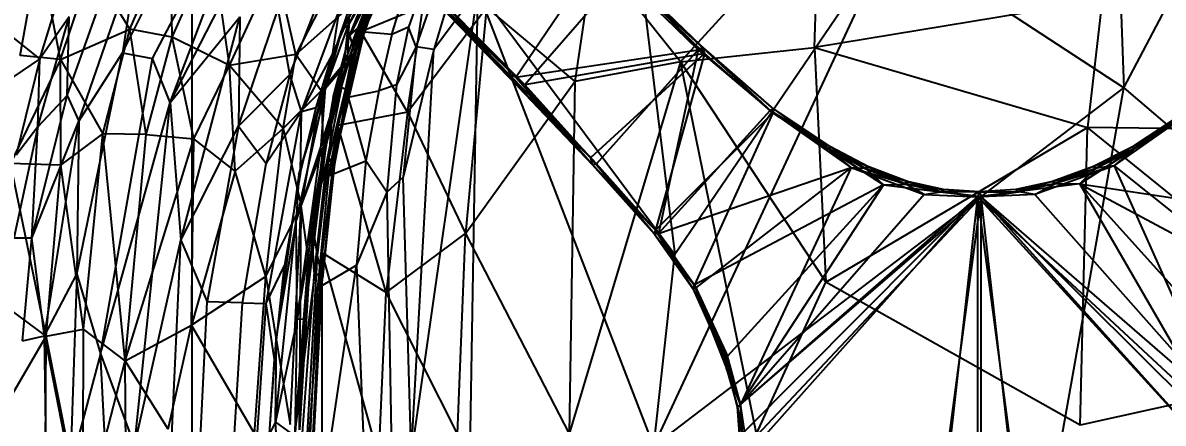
# Model space of a CAD drawing. Extents: x 11992 to 29481, y -6727 to 6811.
# Drawn here: x 16956.4 to 17241.6, y -1166.8 to -1066.6 of the extents above; entities that cross this region are included whole.
import ezdxf

# ---------------------------------------------------------------- set-up
doc = ezdxf.new("R2010")
doc.units = 0
doc.header["$MEASUREMENT"] = 0
doc.linetypes.add('DOTE', pattern=[2.42, 2, -0.2, 0.02, -0.2])
doc.layers.get('0').update_dxf_attribs({"color": 8, "linetype": 'CONTINUOUS'})
doc.layers.add('zoylight 4标注', color=9, linetype='CONTINUOUS')

msp = doc.modelspace()

# ---------------------------------------------------------------- linework, layer by layer
for p, q in [((17228.91, -1004.86, -2061.65), (17231.77, -1082.88, -2061.35)), ((17231.77, -1082.88, -2061.35), (17268.88, -1012.31, -2062.23)), ((16988.86, -1075.48, -2069.83), (17019.84, -1016.53, -2069.99)), ((16993.25, -1086.5, -2070.37), (17019.84, -1016.53, -2069.99)), ((16993.25, -1086.5, -2070.37), (17027.7, -1019.48, -2070.64)), ((17106.66, -1019.98, -2064.53), (17119.52, -1124.58, -2063.66)), ((16981.33, -1074.09, -2067.92), (17005.77, -1025.03, -2067.93)), ((17087.6, -1035.16, -2067.2), (17125.99, -1072.28, -2067.24)), ((17125.99, -1072.28, -2067.24), (17087.8, -1035.93, -2066.36)), ((17126.93, -1074.26, -2066), (17087.8, -1035.93, -2066.36)), ((17120.93, -1076.32, -1975.38), (17155.69, -1038.09, -1976.81)), ((17154.4, -1072.75, -1971.59), (17155.69, -1038.09, -1976.81)), ((17036.1, -1068.55, -2054.07), (17049.71, -1042.97, -2054.86)), ((16983.2, -1068.15, -1770.82), (16993.41, -1044.64, -1771.88)), ((16993.78, -1070.2, -1798.85), (16993.41, -1044.64, -1771.88)), ((17036.1, -1068.55, -2054.07), (17050.15, -1044.05, -2048.01)), ((17050.44, -1044.31, -2005.25), (17037.53, -1076.55, -2010.36)), ((17037.96, -1066.9, -2047.29), (17050.15, -1044.05, -2048.01)), ((17114.25, -1172.53, -2064.05), (17173.72, -1044.76, -2062.78)), ((17173.72, -1044.76, -2062.78), (17119.52, -1124.58, -2063.66)), ((17231.77, -1082.88, -2061.35), (17173.72, -1044.76, -2062.78)), ((16955.79, -1074.77, -1722.9), (16960.51, -1048.16, -1718.45)), ((16965.84, -1075.78, -1739.52), (16960.51, -1048.16, -1718.45)), ((16967.51, -1084.79, -2062.07), (16980.15, -1049.16, -2062.02)), ((16970.42, -1091.19, -2065.22), (16985.28, -1048.38, -2065.04)), ((16985.28, -1048.38, -2065.04), (16981.33, -1074.09, -2067.92)), ((16993.78, -1070.2, -1798.85), (17003.79, -1047.62, -1799.78)), ((17008.13, -1077.22, -1850.22), (17003.79, -1047.62, -1799.78)), ((17047.98, -1047.77, -1978.6), (17036.72, -1076.74, -1978.47)), ((17047.98, -1047.77, -1978.6), (17037.53, -1076.55, -2010.36)), ((17049.41, -1049.14, -2006.93), (17040.49, -1067.76, -2006.2)), ((17054.8, -1072.62, -2065.78), (17062.92, -1049.28, -2065.39)), ((17066.97, -1047.13, -2066.41), (17059.23, -1073.29, -2067)), ((17079.7, -1080.16, -2113.77), (17100.61, -1049.28, -2113.77)), ((17099.22, -1049, -1982.55), (17094.45, -1081.23, -1979.5)), ((17120.93, -1076.32, -1975.38), (17099.22, -1049, -1982.55)), ((17100.61, -1049.28, -2113.77), (17126.41, -1072.71, -2112.63)), ((17125.34, -1073.35, -2113.59), (17100.61, -1049.28, -2113.77)), ((17008.13, -1077.22, -1850.22), (17019.69, -1052.25, -1853.44)), ((17024.74, -1074.48, -1905.97), (17019.69, -1052.25, -1853.44)), ((17046.46, -1052.32, -2024.39), (17037.53, -1076.55, -2010.36)), ((17046.46, -1052.32, -2024.39), (17037.96, -1066.9, -2047.29)), ((17038.56, -1076.21, -2012.15), (17047.86, -1051.63, -2012.22)), ((17040.49, -1067.76, -2006.2), (17049.04, -1052.15, -2007.57)), ((17049.04, -1052.15, -2007.57), (17042.13, -1067.64, -2007.78)), ((17058.96, -1050.63, -2061.18), (17052.89, -1067.62, -2061.6)), ((16965.84, -1075.78, -1739.52), (16973.64, -1052.6, -1740.16)), ((16983.2, -1068.15, -1770.82), (16973.64, -1052.6, -1740.16)), ((17046.01, -1054.19, -2012.48), (17038.21, -1069.69, -2007.91)), ((17038.21, -1069.69, -2007.91), (17044.08, -1055.03, -2008.09)), ((17039.38, -1073.69, -2012.28), (17047.9, -1052.57, -2012.99)), ((17046.01, -1054.19, -2012.48), (17039.38, -1073.69, -2012.28)), ((17045.17, -1054.93, -2006.54), (17040.49, -1067.76, -2006.2)), ((17040.98, -1068.76, -2006.82), (17047.41, -1054.63, -2007.78)), ((17047.9, -1052.57, -2012.99), (17041.76, -1068.71, -2012.37)), ((17047.41, -1054.63, -2007.78), (17042.13, -1067.64, -2007.78)), ((17042.13, -1067.64, -2007.78), (17047.22, -1054.93, -2007.82)), ((17048.68, -1069.47, -2050.74), (17053.39, -1054.3, -2049.72)), ((17077.36, -1079.22, -2112.16), (17052.72, -1053.96, -2112.26)), ((17079.7, -1080.16, -2113.77), (17052.72, -1053.96, -2112.26)), ((17079.7, -1080.16, -2113.77), (17053.38, -1053.45, -2113.44)), ((17105.71, -1054.76, -2065.64), (17081.98, -1082.09, -2065.64)), ((17105.43, -1052.41, -2112.22), (17126.41, -1072.71, -2112.63)), ((17105.43, -1052.41, -2112.22), (17125.99, -1072.28, -2067.24)), ((17105.71, -1054.76, -2065.64), (17126.93, -1074.26, -2066)), ((17034.13, -1056.1, -1913.79), (17024.74, -1074.48, -1905.97)), ((17040.98, -1068.76, -2006.82), (17045.38, -1056.76, -2006.88)), ((17041.76, -1068.71, -2012.37), (17046.63, -1055.84, -2012.84)), ((17046.04, -1056.37, -2022.04), (17041.85, -1068.89, -2022.08)), ((16960.68, -1075.59, -2043.58), (16965.9, -1058.77, -2041.95)), ((17053.59, -1174.72, -2066.64), (17070.26, -1058.35, -2066.75)), ((17070.26, -1058.35, -2066.75), (17059.23, -1073.29, -2067)), ((17066.38, -1288.69, -2066.85), (17070.26, -1058.35, -2066.75)), ((17114.25, -1172.53, -2064.05), (17070.26, -1058.35, -2066.75)), ((17070.26, -1058.35, -2066.75), (17119.52, -1124.58, -2063.66)), ((17226.4, -1060.81, -1968.19), (17154.4, -1072.75, -1971.59)), ((17226.4, -1060.81, -1968.19), (17222.71, -1092.77, -1966.37)), ((17010.35, -1092.41, -2068.42), (17020.29, -1063.04, -2068.54)), ((17023.21, -1079.47, -2064.17), (17020.29, -1063.04, -2068.54)), ((17023.21, -1079.47, -2064.17), (17030.06, -1062.18, -2064.35)), ((17038.34, -1062.44, -1948.27), (17024.74, -1074.48, -1905.97)), ((17031.07, -1083.62, -1947.44), (17038.34, -1062.44, -1948.27)), ((17033.81, -1074.68, -2053.98), (17039.61, -1061.54, -2054.26)), ((17038.34, -1062.44, -1948.27), (17036.72, -1076.74, -1978.47)), ((17040.98, -1068.76, -2006.82), (17056.55, -1062.32, -1994.28)), ((17052.62, -1088.97, -1991.11), (17056.55, -1062.32, -1994.28)), ((17052.62, -1088.97, -1991.11), (17072.42, -1062.76, -1987.05)), ((17080.25, -1082.5, -2067.24), (17061.08, -1062.67, -2067.15)), ((17061.08, -1062.67, -2067.15), (17077.36, -1079.22, -2112.16)), ((17080.25, -1082.5, -2067.24), (17061.8, -1062.86, -2066.36)), ((17081.98, -1082.09, -2065.64), (17061.8, -1062.86, -2066.36)), ((17098.42, -1100.38, -2066.03), (17061.8, -1062.86, -2066.36)), ((17081.98, -1082.09, -2065.64), (17062.02, -1062.02, -2065.98)), ((17072.42, -1062.76, -1987.05), (17067.12, -1119.27, -1983.38)), ((17072.42, -1062.76, -1987.05), (17094.45, -1081.23, -1979.5)), ((16960.68, -1075.59, -2043.58), (16949.03, -1066.24, -1956.13)), ((16960.21, -1092.64, -2055.85), (16968.06, -1065.07, -2055.85)), ((16968.06, -1065.07, -2055.85), (16960.68, -1075.59, -2043.58)), ((16967.51, -1084.79, -2062.07), (16968.06, -1065.07, -2055.85)), ((16993.25, -1086.5, -2070.37), (17010.74, -1065.04, -2069.98)), ((16995.96, -1120.95, -2069.96), (17010.74, -1065.04, -2069.98)), ((17010.74, -1065.04, -2069.98), (17010.35, -1092.41, -2068.42)), ((17026.17, -1088.77, -2058.91), (17035.43, -1063.78, -2059.14)), ((17035.43, -1063.78, -2059.14), (17033.81, -1074.68, -2053.98)), ((16965.84, -1075.78, -1739.52), (16983.2, -1068.15, -1770.82)), ((16976.47, -1094.33, -1770.33), (16983.2, -1068.15, -1770.82)), ((16993.78, -1070.2, -1798.85), (16983.2, -1068.15, -1770.82)), ((16987.28, -1094.49, -1798.13), (16983.2, -1068.15, -1770.82)), ((17025.47, -1104.61, -2053.87), (17036.1, -1068.55, -2054.07)), ((17032.13, -1082.91, -2046.22), (17037.96, -1066.9, -2047.29)), ((17036.1, -1068.55, -2054.07), (17032.13, -1082.91, -2046.22)), ((17034.75, -1099.5, -2008.49), (17042.13, -1067.64, -2007.78)), ((17035.2, -1092.29, -2007.67), (17042.13, -1067.64, -2007.78)), ((17040.98, -1068.76, -2006.82), (17035.2, -1092.29, -2007.67)), ((17036.1, -1068.55, -2054.07), (17037.96, -1066.9, -2047.29)), ((17036.17, -1082.71, -2007.02), (17040.49, -1067.76, -2006.2)), ((17041.76, -1068.71, -2012.37), (17037.47, -1084.14, -2012.03)), ((17041.76, -1068.71, -2012.37), (17037.47, -1084.14, -2012.03)), ((17037.96, -1066.9, -2047.29), (17037.53, -1076.55, -2010.36)), ((17037.8, -1085.2, -2021.84), (17041.85, -1068.89, -2022.08)), ((17037.92, -1083.59, -2008.62), (17042.13, -1067.64, -2007.78)), ((17038.21, -1069.69, -2007.91), (17040.49, -1067.76, -2006.2)), ((17038.56, -1076.21, -2012.15), (17041.76, -1068.71, -2012.37)), ((17041.85, -1068.89, -2022.08), (17038.56, -1076.21, -2012.15)), ((17039.38, -1073.69, -2012.28), (17041.76, -1068.71, -2012.37)), ((17040.49, -1067.76, -2006.2), (17042.13, -1067.64, -2007.78)), ((17040.98, -1068.76, -2006.82), (17042.13, -1067.64, -2007.78)), ((17052.62, -1088.97, -1991.11), (17040.98, -1068.76, -2006.82)), ((17048.68, -1069.47, -2050.74), (17041.85, -1068.89, -2022.08)), ((17052.89, -1067.62, -2061.6), (17048.68, -1069.47, -2050.74)), ((17052.89, -1067.62, -2061.6), (17049.93, -1082.1, -2062.09)), ((17054.8, -1072.62, -2065.78), (17052.89, -1067.62, -2061.6)), ((16987.28, -1094.49, -1798.13), (16993.78, -1070.2, -1798.85)), ((16999.24, -1095.64, -1835.28), (16993.78, -1070.2, -1798.85)), ((17008.13, -1077.22, -1850.22), (16993.78, -1070.2, -1798.85)), ((17034.08, -1085.23, -2007.74), (17038.21, -1069.69, -2007.91)), ((17039.38, -1073.69, -2012.28), (17038.21, -1069.69, -2007.91)), ((17048.68, -1069.47, -2050.74), (17045.44, -1083.57, -2050.72)), ((17125.99, -1072.28, -2067.24), (17126.93, -1074.26, -2066)), ((17144.23, -1088.22, -2067.19), (17125.99, -1072.28, -2067.24)), ((17125.99, -1072.28, -2067.24), (17126.41, -1072.71, -2112.63)), ((17144.03, -1089.11, -2065.99), (17125.99, -1072.28, -2067.24)), ((16965.84, -1075.78, -1739.52), (16955.79, -1074.77, -1722.9)), ((16969.97, -1129.52, -2067.83), (16981.33, -1074.09, -2067.92)), ((16970.42, -1091.19, -2065.22), (16981.33, -1074.09, -2067.92)), ((16981.33, -1074.09, -2067.92), (16988.86, -1075.48, -2069.83)), ((17024.74, -1074.48, -1905.97), (17008.13, -1077.22, -1850.22)), ((17021.55, -1093.01, -1912.45), (17024.74, -1074.48, -1905.97)), ((17031.07, -1083.62, -1947.44), (17024.74, -1074.48, -1905.97)), ((17026.17, -1088.77, -2058.91), (17033.81, -1074.68, -2053.98)), ((17029.76, -1087.75, -2053.89), (17033.81, -1074.68, -2053.98)), ((17039.38, -1073.69, -2012.28), (17033, -1100.4, -2011.22)), ((17039.38, -1073.69, -2012.28), (17034.08, -1085.23, -2007.74)), ((17039.38, -1073.69, -2012.28), (17037.47, -1084.14, -2012.03)), ((17054.8, -1072.62, -2065.78), (17049.93, -1082.1, -2062.09)), ((17054.8, -1072.62, -2065.78), (17051.52, -1105.23, -2065.49)), ((17059.23, -1073.29, -2067), (17051.52, -1105.23, -2065.49)), ((17053.59, -1174.72, -2066.64), (17059.23, -1073.29, -2067)), ((17059.23, -1073.29, -2067), (17054.8, -1072.62, -2065.78)), ((17079.7, -1080.16, -2113.77), (17125.34, -1073.35, -2113.59)), ((17126.93, -1074.26, -2066), (17081.98, -1082.09, -2065.64)), ((17126.93, -1074.26, -2066), (17098.42, -1100.38, -2066.03)), ((17125.34, -1073.35, -2113.59), (17099.9, -1101.88, -2113.49)), ((17126.93, -1074.26, -2066), (17114.7, -1118.47, -2065.99)), ((17125.34, -1073.35, -2113.59), (17115.41, -1119.34, -2113.52)), ((17120.93, -1076.32, -1975.38), (17154.4, -1072.75, -1971.59)), ((17125.34, -1073.35, -2113.59), (17126.41, -1072.71, -2112.63)), ((17125.34, -1073.35, -2113.59), (17143.34, -1088.56, -2113.48)), ((17144.23, -1088.22, -2067.19), (17126.41, -1072.71, -2112.63)), ((17144.23, -1088.22, -2112.3), (17126.41, -1072.71, -2112.63)), ((17143.34, -1088.56, -2113.48), (17126.41, -1072.71, -2112.63)), ((17144.03, -1089.11, -2065.99), (17126.93, -1074.26, -2066)), ((17154.4, -1072.75, -1971.59), (17157.23, -1131.51, -1969.52)), ((17154.4, -1072.75, -1971.59), (17222.71, -1092.77, -1966.37)), ((16960.68, -1075.59, -2043.58), (16942.81, -1087.66, -1955.57)), ((16965.84, -1075.78, -1739.52), (16953.34, -1101.75, -1727.23)), ((16960.68, -1075.59, -2043.58), (16954.75, -1099.68, -2044.39)), ((16960.21, -1092.64, -2055.85), (16960.68, -1075.59, -2043.58)), ((16965.97, -1102.23, -1750.17), (16965.84, -1075.78, -1739.52)), ((16965.84, -1075.78, -1739.52), (16976.47, -1094.33, -1770.33)), ((16975.88, -1149.45, -2069.89), (16988.86, -1075.48, -2069.83)), ((16993.25, -1086.5, -2070.37), (16988.86, -1075.48, -2069.83)), ((16999.24, -1095.64, -1835.28), (17008.13, -1077.22, -1850.22)), ((17021.55, -1093.01, -1912.45), (17008.13, -1077.22, -1850.22)), ((17009.57, -1103.73, -1873.71), (17008.13, -1077.22, -1850.22)), ((17031.07, -1097.19, -2022.87), (17037.53, -1076.55, -2010.36)), ((17031.07, -1083.62, -1947.44), (17036.72, -1076.74, -1978.47)), ((17031.58, -1097.89, -1978.41), (17036.72, -1076.74, -1978.47)), ((17032.13, -1082.91, -2046.22), (17037.53, -1076.55, -2010.36)), ((17032.33, -1097.27, -2003.9), (17037.53, -1076.55, -2010.36)), ((17032.33, -1097.27, -2003.9), (17036.72, -1076.74, -1978.47)), ((17032.88, -1104.9, -2012.03), (17038.56, -1076.21, -2012.15)), ((17036.72, -1076.74, -1978.47), (17037.53, -1076.55, -2010.36)), ((17038.56, -1076.21, -2012.15), (17037.47, -1084.14, -2012.03)), ((17037.8, -1085.2, -2021.84), (17038.56, -1076.21, -2012.15)), ((17120.93, -1076.32, -1975.38), (17093.09, -1169.41, -1973.96)), ((17120.93, -1076.32, -1975.38), (17094.45, -1081.23, -1979.5)), ((17139.91, -1169.41, -1968.33), (17120.93, -1076.32, -1975.38)), ((17120.93, -1076.32, -1975.38), (17157.23, -1131.51, -1969.52)), ((17010.35, -1092.41, -2068.42), (17023.21, -1079.47, -2064.17)), ((17023.21, -1079.47, -2064.17), (17017.33, -1101.8, -2064.11)), ((17026.17, -1088.77, -2058.91), (17023.21, -1079.47, -2064.17)), ((17077.36, -1079.22, -2112.16), (17098.93, -1102.07, -2112.31)), ((17080.25, -1082.5, -2067.24), (17077.36, -1079.22, -2112.16)), ((17079.7, -1080.16, -2113.77), (17077.36, -1079.22, -2112.16)), ((17079.7, -1080.16, -2113.77), (17099.9, -1101.88, -2113.49)), ((17079.7, -1080.16, -2113.77), (17098.93, -1102.07, -2112.31)), ((17021.55, -1093.01, -1912.45), (17031.07, -1083.62, -1947.44)), ((17032.13, -1082.91, -2046.22), (17024.78, -1115.94, -2046.64)), ((17025.47, -1104.61, -2053.87), (17032.13, -1082.91, -2046.22)), ((17031.07, -1083.62, -1947.44), (17026.05, -1112.41, -1947.6)), ((17031.07, -1097.19, -2022.87), (17032.13, -1082.91, -2046.22)), ((17031.07, -1083.62, -1947.44), (17031.58, -1097.89, -1978.41)), ((17036.17, -1082.71, -2007.02), (17032.27, -1101.84, -2006.5)), ((17034.08, -1085.23, -2007.74), (17036.17, -1082.71, -2007.02)), ((17037.92, -1083.59, -2008.62), (17034.32, -1102.4, -2008.34)), ((17036.17, -1082.71, -2007.02), (17037.92, -1083.59, -2008.62)), ((17037.8, -1085.2, -2021.84), (17045.44, -1083.57, -2050.72)), ((17045.44, -1083.57, -2050.72), (17042.25, -1101.09, -2047.48)), ((17049.93, -1082.1, -2062.09), (17045.44, -1083.57, -2050.72)), ((17049.93, -1082.1, -2062.09), (17047.47, -1108.94, -2061.72)), ((17067.12, -1119.27, -1983.38), (17094.45, -1081.23, -1979.5)), ((17080.25, -1082.5, -2067.24), (17098.42, -1100.38, -2066.03)), ((17080.25, -1082.5, -2067.24), (17098.93, -1102.07, -2112.31)), ((17080.25, -1082.5, -2067.24), (17098.93, -1102.09, -2067.23)), ((17081.98, -1082.09, -2065.64), (17098.42, -1100.38, -2066.03)), ((17094.45, -1081.23, -1979.5), (17093.09, -1169.41, -1973.96)), ((17114.25, -1172.53, -2064.05), (17231.77, -1082.88, -2061.35)), ((17208.5, -1213.93, -2061.8), (17231.77, -1082.88, -2061.35)), ((17231.77, -1082.88, -2061.35), (17295.32, -1137.29, -2062.09)), ((16958.68, -1120.5, -2060.63), (16967.51, -1084.79, -2062.07)), ((16967.51, -1084.79, -2062.07), (16960.21, -1092.64, -2055.85)), ((16967.51, -1084.79, -2062.07), (16970.42, -1091.19, -2065.22)), ((16975.88, -1149.45, -2069.89), (16993.25, -1086.5, -2070.37)), ((16984.33, -1172.47, -2070.45), (16993.25, -1086.5, -2070.37)), ((16993.25, -1086.5, -2070.37), (16995.96, -1120.95, -2069.96)), ((17034.08, -1085.23, -2007.74), (17028.65, -1115.87, -2006.56)), ((17037.8, -1085.2, -2021.84), (17032.88, -1104.9, -2012.03)), ((17033, -1100.4, -2011.22), (17037.47, -1084.14, -2012.03)), ((17034.08, -1085.23, -2007.74), (17033, -1100.4, -2011.22)), ((17037.47, -1084.14, -2012.03), (17034.03, -1102.87, -2011.77)), ((17037.47, -1084.14, -2012.03), (17034.03, -1102.87, -2011.77)), ((17037.8, -1085.2, -2021.84), (17042.25, -1101.09, -2047.48)), ((17017.3, -1136.81, -2059.14), (17026.17, -1088.77, -2058.91)), ((17026.17, -1088.77, -2058.91), (17017.33, -1101.8, -2064.11)), ((17025.88, -1104, -2053.89), (17029.76, -1087.75, -2053.89)), ((17025.88, -1104, -2053.89), (17026.17, -1088.77, -2058.91)), ((17026.17, -1088.77, -2058.91), (17029.76, -1087.75, -2053.89)), ((17052.62, -1088.97, -1991.11), (17035.2, -1092.29, -2007.67)), ((17052.62, -1088.97, -1991.11), (17047.34, -1134.08, -1989.92)), ((17052.62, -1088.97, -1991.11), (17067.12, -1119.27, -1983.38)), ((17144.03, -1089.11, -2065.99), (17114.7, -1118.47, -2065.99)), ((17115.41, -1119.34, -2113.52), (17143.34, -1088.56, -2113.48)), ((17144.03, -1089.11, -2065.99), (17124.45, -1132.14, -2065.97)), ((17144.23, -1088.22, -2112.3), (17143.34, -1088.56, -2113.48)), ((17143.34, -1088.56, -2113.48), (17158.43, -1097.58, -2112.3)), ((17143.34, -1088.56, -2113.48), (17157.66, -1097.92, -2113.37)), ((17163.62, -1102.82, -2113.64), (17143.34, -1088.56, -2113.48)), ((17144.23, -1088.22, -2067.19), (17144.03, -1089.11, -2065.99)), ((17144.03, -1089.11, -2065.99), (17171.69, -1107.15, -2065.85)), ((17144.03, -1089.11, -2065.99), (17158.22, -1098.25, -2066.12)), ((17144.23, -1088.22, -2067.19), (17158.22, -1098.25, -2066.12)), ((17144.23, -1088.22, -2067.19), (17158.43, -1097.58, -2067.19)), ((17144.23, -1088.22, -2067.19), (17144.23, -1088.22, -2112.3)), ((17144.23, -1088.22, -2112.3), (17158.43, -1097.58, -2112.3)), ((17144.23, -1088.22, -2112.3), (17158.43, -1097.58, -2067.19)), ((17248.9, -1088.67, -2113.48), (17220.81, -1106.89, -2113.64)), ((17229.39, -1102.37, -2065.85), (17249.76, -1088.05, -2065.99)), ((17233.98, -1097.58, -2112.3), (17248.77, -1087.77, -2112.3)), ((17233.98, -1097.58, -2067.2), (17248.77, -1087.77, -2067.19)), ((17248.77, -1087.77, -2067.19), (17233.98, -1097.58, -2112.3)), ((17233.98, -1097.58, -2067.2), (17249.76, -1088.05, -2065.99)), ((17234.22, -1098.21, -2113.37), (17248.77, -1087.77, -2112.3)), ((17248.9, -1088.67, -2113.48), (17234.22, -1098.21, -2113.37)), ((17249.76, -1088.05, -2065.99), (17234.67, -1097.96, -2066.12)), ((16958.68, -1120.5, -2060.63), (16970.42, -1091.19, -2065.22)), ((16961.88, -1144.96, -2064.86), (16970.42, -1091.19, -2065.22)), ((16970.42, -1091.19, -2065.22), (16969.97, -1129.52, -2067.83)), ((16960.21, -1092.64, -2055.85), (16954.17, -1120.44, -2054.16)), ((16960.21, -1092.64, -2055.85), (16954.75, -1099.68, -2044.39)), ((16958.68, -1120.5, -2060.63), (16960.21, -1092.64, -2055.85)), ((16965.97, -1102.23, -1750.17), (16976.47, -1094.33, -1770.33)), ((16971.6, -1143.26, -1771.63), (16976.47, -1094.33, -1770.33)), ((16982.03, -1151.15, -1799.27), (16976.47, -1094.33, -1770.33)), ((16987.28, -1094.49, -1798.13), (16976.47, -1094.33, -1770.33)), ((16982.03, -1151.15, -1799.27), (16987.28, -1094.49, -1798.13)), ((16987.28, -1094.49, -1798.13), (16999.24, -1095.64, -1835.28)), ((16995.96, -1120.95, -2069.96), (17010.35, -1092.41, -2068.42)), ((17010.35, -1092.41, -2068.42), (17002.53, -1136.44, -2068.49)), ((17021.55, -1093.01, -1912.45), (17009.57, -1103.73, -1873.71)), ((17010.35, -1092.41, -2068.42), (17017.33, -1101.8, -2064.11)), ((17017.24, -1130.04, -1912.29), (17021.55, -1093.01, -1912.45)), ((17021.55, -1093.01, -1912.45), (17026.05, -1112.41, -1947.6)), ((17035.2, -1092.29, -2007.67), (17031.3, -1124.17, -2006.35)), ((17035.2, -1092.29, -2007.67), (17034.75, -1099.5, -2008.49)), ((17047.34, -1134.08, -1989.92), (17035.2, -1092.29, -2007.67)), ((17157.23, -1131.51, -1969.52), (17222.71, -1092.77, -1966.37)), ((17220.9, -1167.29, -1965.5), (17222.71, -1092.77, -1966.37)), ((17294.44, -1150.92, -1963.67), (17222.71, -1092.77, -1966.37)), ((17315.05, -1094.07, -1965.37), (17222.71, -1092.77, -1966.37)), ((16982.03, -1151.15, -1799.27), (16999.24, -1095.64, -1835.28)), ((16998.62, -1142.28, -1848.1), (16999.24, -1095.64, -1835.28)), ((17009.57, -1103.73, -1873.71), (16999.24, -1095.64, -1835.28)), ((17031.07, -1097.19, -2022.87), (17024.78, -1115.94, -2046.64)), ((17025.06, -1140.72, -2023.16), (17031.07, -1097.19, -2022.87)), ((17032.33, -1097.27, -2003.9), (17025.06, -1140.72, -2023.16)), ((17026.05, -1112.41, -1947.6), (17031.58, -1097.89, -1978.41)), ((17026.91, -1140.81, -2004.13), (17032.33, -1097.27, -2003.9)), ((17026.91, -1140.81, -2004.13), (17031.58, -1097.89, -1978.41)), ((17028.14, -1127.63, -1978.8), (17031.58, -1097.89, -1978.41)), ((17032.33, -1097.27, -2003.9), (17031.07, -1097.19, -2022.87)), ((17031.58, -1097.89, -1978.41), (17032.33, -1097.27, -2003.9)), ((17157.66, -1097.92, -2113.37), (17158.43, -1097.58, -2112.3)), ((17157.66, -1097.92, -2113.37), (17167.73, -1102.56, -2112.3)), ((17157.66, -1097.92, -2113.37), (17167.02, -1102.99, -2113.37)), ((17163.62, -1102.82, -2113.64), (17157.66, -1097.92, -2113.37)), ((17158.43, -1097.58, -2067.19), (17158.22, -1098.25, -2066.12)), ((17167.73, -1102.56, -2067.19), (17158.43, -1097.58, -2112.3)), ((17158.43, -1097.58, -2112.3), (17167.73, -1102.56, -2112.3)), ((17158.43, -1097.58, -2067.19), (17167.43, -1103.17, -2066.12)), ((17158.43, -1097.58, -2067.19), (17167.73, -1102.56, -2067.19)), ((17158.43, -1097.58, -2067.19), (17158.43, -1097.58, -2112.3)), ((17233.98, -1097.58, -2112.3), (17224.23, -1102.56, -2112.3)), ((17233.98, -1097.58, -2067.2), (17224.23, -1102.56, -2067.2)), ((17233.98, -1097.58, -2067.2), (17224.23, -1102.56, -2112.3)), ((17224.23, -1102.56, -2067.2), (17234.67, -1097.96, -2066.12)), ((17233.98, -1097.58, -2112.3), (17224.49, -1103.18, -2113.37)), ((17234.67, -1097.96, -2066.12), (17224.93, -1102.99, -2066.12)), ((17229.39, -1102.37, -2065.85), (17234.67, -1097.96, -2066.12)), ((17233.98, -1097.58, -2112.3), (17234.22, -1098.21, -2113.37)), ((17233.98, -1097.58, -2067.2), (17234.67, -1097.96, -2066.12)), ((17233.98, -1097.58, -2067.2), (17233.98, -1097.58, -2112.3)), ((17028.65, -1115.87, -2006.56), (17033, -1100.4, -2011.22)), ((17033, -1100.4, -2011.22), (17030.08, -1124.85, -2011.01)), ((17031.3, -1124.17, -2006.35), (17034.75, -1099.5, -2008.49)), ((17031.35, -1130.47, -2007.13), (17034.75, -1099.5, -2008.49)), ((17033, -1100.4, -2011.22), (17034.03, -1102.87, -2011.77)), ((17098.42, -1100.38, -2066.03), (17114.7, -1118.47, -2065.99)), ((17114.45, -1119.49, -2067.2), (17098.42, -1100.38, -2066.03)), ((17098.42, -1100.38, -2066.03), (17098.93, -1102.09, -2067.23)), ((17158.22, -1098.25, -2066.12), (17167.43, -1103.17, -2066.12)), ((17171.69, -1107.15, -2065.85), (17158.22, -1098.25, -2066.12)), ((17220.81, -1106.89, -2113.64), (17234.22, -1098.21, -2113.37)), ((17234.22, -1098.21, -2113.37), (17224.49, -1103.18, -2113.37)), ((16965.97, -1102.23, -1750.17), (16953.34, -1101.75, -1727.23)), ((16962.26, -1145.03, -1752.51), (16953.34, -1101.75, -1727.23)), ((16962.26, -1145.03, -1752.51), (16965.97, -1102.23, -1750.17)), ((16971.6, -1143.26, -1771.63), (16965.97, -1102.23, -1750.17)), ((17011.35, -1136.68, -2064.23), (17017.33, -1101.8, -2064.11)), ((17032.27, -1101.84, -2006.5), (17028.65, -1115.87, -2006.56)), ((17032.27, -1101.84, -2006.5), (17029.32, -1129.02, -2005.39)), ((17034.03, -1102.87, -2011.77), (17031.28, -1130.42, -2011.64)), ((17034.03, -1102.87, -2011.77), (17031.28, -1130.42, -2011.64)), ((17034.32, -1102.4, -2008.34), (17031.35, -1130.47, -2007.13)), ((17032.27, -1101.84, -2006.5), (17034.32, -1102.4, -2008.34)), ((17032.88, -1104.9, -2012.03), (17042.25, -1101.09, -2047.48)), ((17032.88, -1104.9, -2012.03), (17034.03, -1102.87, -2011.77)), ((17042.25, -1101.09, -2047.48), (17039.91, -1127.26, -2044.26)), ((17047.47, -1108.94, -2061.72), (17042.25, -1101.09, -2047.48)), ((17098.93, -1102.07, -2112.31), (17099.9, -1101.88, -2113.49)), ((17098.93, -1102.07, -2112.31), (17114.45, -1119.5, -2112.3)), ((17098.93, -1102.07, -2112.31), (17098.93, -1102.09, -2067.23)), ((17115.41, -1119.34, -2113.52), (17098.93, -1102.07, -2112.31)), ((17114.45, -1119.5, -2112.3), (17098.93, -1102.09, -2067.23)), ((17114.45, -1119.49, -2067.2), (17098.93, -1102.09, -2067.23)), ((17115.41, -1119.34, -2113.52), (17099.9, -1101.88, -2113.49)), ((17115.41, -1119.34, -2113.52), (17163.62, -1102.82, -2113.64)), ((17163.62, -1102.82, -2113.64), (17124.83, -1132.79, -2113.52)), ((17163.62, -1102.82, -2113.64), (17135.88, -1162.14, -2113.52)), ((17163.62, -1102.82, -2113.64), (17181.86, -1109.51, -2113.64)), ((17163.62, -1102.82, -2113.64), (17167.02, -1102.99, -2113.37)), ((17163.62, -1102.82, -2113.64), (17176.95, -1106.82, -2113.38)), ((17167.02, -1102.99, -2113.37), (17167.73, -1102.56, -2112.3)), ((17167.02, -1102.99, -2113.37), (17177.66, -1106.32, -2112.3)), ((17167.02, -1102.99, -2113.37), (17176.95, -1106.82, -2113.38)), ((17167.73, -1102.56, -2067.19), (17167.43, -1103.17, -2066.12)), ((17171.69, -1107.15, -2065.85), (17167.43, -1103.17, -2066.12)), ((17167.43, -1103.17, -2066.12), (17177.34, -1106.93, -2066.12)), ((17167.73, -1102.56, -2067.19), (17177.34, -1106.93, -2066.12)), ((17167.73, -1102.56, -2067.19), (17177.67, -1106.33, -2067.19)), ((17167.73, -1102.56, -2067.19), (17167.73, -1102.56, -2112.3)), ((17167.73, -1102.56, -2112.3), (17177.66, -1106.32, -2112.3)), ((17177.67, -1106.33, -2067.19), (17167.73, -1102.56, -2112.3)), ((17229.39, -1102.37, -2065.85), (17209.55, -1109.52, -2065.85)), ((17224.23, -1102.56, -2112.3), (17213.97, -1106.33, -2112.3)), ((17224.23, -1102.56, -2067.2), (17213.97, -1106.33, -2112.3)), ((17224.23, -1102.56, -2067.2), (17213.98, -1106.32, -2067.2)), ((17213.98, -1106.32, -2067.2), (17224.93, -1102.99, -2066.12)), ((17224.23, -1102.56, -2112.3), (17214.28, -1106.93, -2113.37)), ((17224.49, -1103.18, -2113.37), (17214.28, -1106.93, -2113.37)), ((17229.39, -1102.37, -2065.85), (17214.68, -1106.82, -2066.12)), ((17224.93, -1102.99, -2066.12), (17214.68, -1106.82, -2066.12)), ((17220.81, -1106.89, -2113.64), (17224.49, -1103.18, -2113.37)), ((17224.23, -1102.56, -2112.3), (17224.49, -1103.18, -2113.37)), ((17224.23, -1102.56, -2067.2), (17224.93, -1102.99, -2066.12)), ((17224.23, -1102.56, -2067.2), (17224.23, -1102.56, -2112.3)), ((17229.39, -1102.37, -2065.85), (17224.93, -1102.99, -2066.12)), ((17229.39, -1102.37, -2065.85), (17267.49, -1132.86, -2065.97)), ((17229.39, -1102.37, -2065.85), (17255.99, -1162.13, -2065.97)), ((17009.57, -1103.73, -1873.71), (16998.62, -1142.28, -1848.1)), ((17017.24, -1130.04, -1912.29), (17009.57, -1103.73, -1873.71)), ((17025.47, -1104.61, -2053.87), (17019.85, -1144.72, -2053.99)), ((17025.88, -1104, -2053.89), (17021.92, -1127.29, -2053.95)), ((17025.47, -1104.61, -2053.87), (17024.78, -1115.94, -2046.64)), ((17032.88, -1104.9, -2012.03), (17030.13, -1133.01, -2011.9)), ((17047.47, -1108.94, -2061.72), (17051.52, -1105.23, -2065.49)), ((17053.59, -1174.72, -2066.64), (17051.52, -1105.23, -2065.49)), ((17176.95, -1106.82, -2113.38), (17177.66, -1106.32, -2112.3)), ((17177.67, -1106.33, -2067.19), (17177.34, -1106.93, -2066.12)), ((17177.66, -1106.32, -2112.3), (17186.71, -1108.29, -2112.29)), ((17177.67, -1106.33, -2067.19), (17177.66, -1106.32, -2112.3)), ((17186.71, -1108.29, -2067.19), (17177.66, -1106.32, -2112.3)), ((17177.67, -1106.33, -2067.19), (17186.33, -1108.91, -2066.12)), ((17177.67, -1106.33, -2067.19), (17186.71, -1108.29, -2067.19)), ((17213.98, -1106.32, -2067.2), (17204.78, -1108.29, -2067.2)), ((17213.98, -1106.32, -2067.2), (17204.78, -1108.29, -2112.31)), ((17213.97, -1106.33, -2112.3), (17204.78, -1108.29, -2112.31)), ((17213.97, -1106.33, -2112.3), (17205.12, -1108.91, -2113.37)), ((17213.98, -1106.32, -2067.2), (17213.97, -1106.33, -2112.3)), ((17213.97, -1106.33, -2112.3), (17214.28, -1106.93, -2113.37)), ((17213.98, -1106.32, -2067.2), (17214.68, -1106.82, -2066.12)), ((17047.47, -1108.94, -2061.72), (17039.91, -1127.26, -2044.26)), ((17047.47, -1108.94, -2061.72), (17048.55, -1169.14, -2062.4)), ((17171.69, -1107.15, -2065.85), (17124.45, -1132.14, -2065.97)), ((17171.69, -1107.15, -2065.85), (17132.64, -1149.97, -2065.92)), ((17171.69, -1107.15, -2065.85), (17135.89, -1162.04, -2065.96)), ((17171.69, -1107.15, -2065.85), (17177.34, -1106.93, -2066.12)), ((17171.69, -1107.15, -2065.85), (17196.09, -1110.14, -2065.87)), ((17171.69, -1107.15, -2065.85), (17186.33, -1108.91, -2066.12)), ((17181.86, -1109.51, -2113.64), (17176.95, -1106.82, -2113.38)), ((17176.95, -1106.82, -2113.38), (17186.71, -1108.29, -2112.29)), ((17176.95, -1106.82, -2113.38), (17185.97, -1108.87, -2113.38)), ((17177.34, -1106.93, -2066.12), (17186.33, -1108.91, -2066.12)), ((17181.86, -1109.51, -2113.64), (17185.97, -1108.87, -2113.38)), ((17185.97, -1108.87, -2113.38), (17186.71, -1108.29, -2112.29)), ((17195.77, -1108.85, -2112.69), (17185.97, -1108.87, -2113.38)), ((17195.29, -1110.14, -2113.62), (17185.97, -1108.87, -2113.38)), ((17186.71, -1108.29, -2067.19), (17186.33, -1108.91, -2066.12)), ((17195.67, -1108.85, -2066.81), (17186.33, -1108.91, -2066.12)), ((17196.09, -1110.14, -2065.87), (17186.33, -1108.91, -2066.12)), ((17195.67, -1108.85, -2066.81), (17186.71, -1108.29, -2067.19)), ((17195.67, -1108.85, -2066.81), (17186.71, -1108.29, -2112.29)), ((17195.77, -1108.85, -2112.69), (17186.71, -1108.29, -2112.29)), ((17186.71, -1108.29, -2067.19), (17186.71, -1108.29, -2112.29)), ((17220.81, -1106.89, -2113.64), (17195.29, -1110.14, -2113.62)), ((17195.29, -1110.14, -2113.62), (17195.77, -1108.85, -2112.69)), ((17195.29, -1110.14, -2113.62), (17205.12, -1108.91, -2113.37)), ((17204.78, -1108.29, -2067.2), (17195.67, -1108.85, -2066.81)), ((17195.67, -1108.85, -2066.81), (17205.49, -1108.87, -2066.11)), ((17195.67, -1108.85, -2066.81), (17196.09, -1110.14, -2065.87)), ((17195.67, -1108.85, -2066.81), (17195.77, -1108.85, -2112.69)), ((17204.78, -1108.29, -2067.2), (17195.77, -1108.85, -2112.69)), ((17204.78, -1108.29, -2112.31), (17195.77, -1108.85, -2112.69)), ((17195.77, -1108.85, -2112.69), (17205.12, -1108.91, -2113.37)), ((17196.09, -1110.14, -2065.87), (17205.49, -1108.87, -2066.11)), ((17204.78, -1108.29, -2067.2), (17214.68, -1106.82, -2066.12)), ((17204.78, -1108.29, -2067.2), (17205.49, -1108.87, -2066.11)), ((17204.78, -1108.29, -2067.2), (17204.78, -1108.29, -2112.31)), ((17204.78, -1108.29, -2112.31), (17205.12, -1108.91, -2113.37)), ((17220.81, -1106.89, -2113.64), (17205.12, -1108.91, -2113.37)), ((17214.28, -1106.93, -2113.37), (17205.12, -1108.91, -2113.37)), ((17214.68, -1106.82, -2066.12), (17205.49, -1108.87, -2066.11)), ((17209.55, -1109.52, -2065.85), (17205.49, -1108.87, -2066.11)), ((17209.55, -1109.52, -2065.85), (17214.68, -1106.82, -2066.12)), ((17220.81, -1106.89, -2113.64), (17214.28, -1106.93, -2113.37)), ((17220.81, -1106.89, -2113.64), (17279.51, -1115.8, -2113.54)), ((17220.81, -1106.89, -2113.64), (17267.97, -1132.13, -2113.5)), ((17220.81, -1106.89, -2113.64), (17259.3, -1149.75, -2113.58)), ((17254.49, -1165.3, -2113.64), (17220.81, -1106.89, -2113.64)), ((17181.86, -1109.51, -2113.64), (17135.88, -1162.14, -2113.52)), ((17135.88, -1176.67, -2113.52), (17195.29, -1110.14, -2113.62)), ((17135.88, -1162.14, -2113.52), (17195.29, -1110.14, -2113.62)), ((17196.09, -1110.14, -2065.87), (17135.89, -1162.04, -2065.96)), ((17195.29, -1110.14, -2113.62), (17136.37, -1169.41, -2113.47)), ((17137.49, -1172.57, -2065.85), (17196.09, -1110.14, -2065.87)), ((17180.28, -1229.64, -2065.85), (17196.09, -1110.14, -2065.87)), ((17181.86, -1109.51, -2113.64), (17195.29, -1110.14, -2113.62)), ((17181.86, -1229.3, -2113.64), (17195.29, -1110.14, -2113.62)), ((17211.16, -1229.63, -2113.64), (17195.29, -1110.14, -2113.62)), ((17195.29, -1229.2, -2113.48), (17195.29, -1110.14, -2113.62)), ((17255.99, -1176.76, -2113.51), (17195.29, -1110.14, -2113.62)), ((17254.49, -1165.3, -2113.64), (17195.29, -1110.14, -2113.62)), ((17209.55, -1109.52, -2065.85), (17196.09, -1110.14, -2065.87)), ((17255.99, -1162.13, -2065.97), (17196.09, -1110.14, -2065.87)), ((17196.12, -1229.2, -2066.02), (17196.09, -1110.14, -2065.87)), ((17255.99, -1176.68, -2065.97), (17196.09, -1110.14, -2065.87)), ((17196.09, -1110.14, -2065.87), (17255.63, -1169.41, -2066.03)), ((17209.55, -1229.29, -2065.85), (17196.09, -1110.14, -2065.87)), ((17209.55, -1109.52, -2065.85), (17255.99, -1162.13, -2065.97)), ((17017.24, -1130.04, -1912.29), (17026.05, -1112.41, -1947.6)), ((17023.27, -1167.14, -1947.93), (17026.05, -1112.41, -1947.6)), ((17025.64, -1168.42, -1977.93), (17026.05, -1112.41, -1947.6)), ((17028.14, -1127.63, -1978.8), (17026.05, -1112.41, -1947.6)), ((17019.63, -1166.44, -2046.89), (17024.78, -1115.94, -2046.64)), ((17024.78, -1115.94, -2046.64), (17019.85, -1144.72, -2053.99)), ((17024.46, -1169.81, -2007.1), (17028.65, -1115.87, -2006.56)), ((17025.06, -1140.72, -2023.16), (17024.78, -1115.94, -2046.64)), ((17029.32, -1129.02, -2005.39), (17028.65, -1115.87, -2006.56)), ((17028.65, -1115.87, -2006.56), (17030.08, -1124.85, -2011.01)), ((16958.68, -1120.5, -2060.63), (16954.17, -1120.44, -2054.16)), ((16956.36, -1146.19, -2060.69), (16958.68, -1120.5, -2060.63)), ((16961.88, -1144.96, -2064.86), (16958.68, -1120.5, -2060.63)), ((17047.34, -1134.08, -1989.92), (17067.12, -1119.27, -1983.38)), ((17065.17, -1169.41, -1981.92), (17067.12, -1119.27, -1983.38)), ((17067.12, -1119.27, -1983.38), (17093.09, -1169.41, -1973.96)), ((17114.45, -1119.49, -2067.2), (17114.7, -1118.47, -2065.99)), ((17115.41, -1119.34, -2113.52), (17114.45, -1119.5, -2112.3)), ((17114.45, -1119.49, -2067.2), (17124, -1133.03, -2067.2)), ((17114.45, -1119.49, -2067.2), (17114.45, -1119.5, -2112.3)), ((17114.45, -1119.49, -2067.2), (17124, -1133.04, -2112.3)), ((17114.45, -1119.5, -2112.3), (17124.83, -1132.79, -2113.52)), ((17114.45, -1119.5, -2112.3), (17124, -1133.04, -2112.3)), ((17114.7, -1118.47, -2065.99), (17124.45, -1132.14, -2065.97)), ((17124, -1133.03, -2067.2), (17114.7, -1118.47, -2065.99)), ((17115.41, -1119.34, -2113.52), (17124.83, -1132.79, -2113.52)), ((16984.33, -1172.47, -2070.45), (16995.96, -1120.95, -2069.96)), ((16992.88, -1187.49, -2070.01), (16995.96, -1120.95, -2069.96)), ((16995.96, -1120.95, -2069.96), (17002.53, -1136.44, -2068.49)), ((17024.46, -1169.81, -2007.1), (17030.08, -1124.85, -2011.01)), ((17030.08, -1124.85, -2011.01), (17027.53, -1169.34, -2011.23)), ((17028.11, -1169.41, -2006.51), (17031.3, -1124.17, -2006.35)), ((17029.09, -1169.41, -2008), (17031.3, -1124.17, -2006.35)), ((17030.08, -1124.85, -2011.01), (17031.28, -1130.42, -2011.64)), ((17031.29, -1169.41, -2001.4), (17031.3, -1124.17, -2006.35)), ((17045.46, -1175.27, -1989.21), (17031.3, -1124.17, -2006.35)), ((17031.3, -1124.17, -2006.35), (17031.35, -1130.47, -2007.13)), ((17047.34, -1134.08, -1989.92), (17031.3, -1124.17, -2006.35)), ((17114.25, -1172.53, -2064.05), (17119.52, -1124.58, -2063.66)), ((17017.3, -1136.81, -2059.14), (17021.92, -1127.29, -2053.95)), ((17019.37, -1150.83, -2054.02), (17021.92, -1127.29, -2053.95)), ((17028.14, -1127.63, -1978.8), (17025.64, -1168.42, -1977.93)), ((17029.32, -1129.02, -2005.39), (17026.28, -1169.26, -2006.01)), ((17028.14, -1127.63, -1978.8), (17026.91, -1140.81, -2004.13)), ((17029.32, -1129.02, -2005.39), (17031.35, -1130.47, -2007.13)), ((17030.13, -1133.01, -2011.9), (17039.91, -1127.26, -2044.26)), ((17033.67, -1169.41, -2029.5), (17039.91, -1127.26, -2044.26)), ((17039.91, -1127.26, -2044.26), (17041.89, -1177.56, -2047.97)), ((16961.88, -1144.96, -2064.86), (16969.97, -1129.52, -2067.83)), ((16969.97, -1129.52, -2067.83), (16968.31, -1177.84, -2067.97)), ((16969.97, -1129.52, -2067.83), (16975.88, -1149.45, -2069.89)), ((17017.24, -1130.04, -1912.29), (16998.62, -1142.28, -1848.1)), ((17014.38, -1169.33, -1908.33), (17017.24, -1130.04, -1912.29)), ((17017.24, -1130.04, -1912.29), (17023.27, -1167.14, -1947.93)), ((17029.09, -1169.41, -2008), (17031.35, -1130.47, -2007.13)), ((17029.09, -1169.41, -2008), (17031.35, -1130.47, -2007.13)), ((17031.28, -1130.42, -2011.64), (17029.22, -1169.41, -2011.78)), ((17031.28, -1130.42, -2011.64), (17029.22, -1169.41, -2011.78)), ((17030.13, -1133.01, -2011.9), (17031.28, -1130.42, -2011.64)), ((17124, -1133.03, -2067.2), (17124.45, -1132.14, -2065.97)), ((17128.39, -1142.89, -2067.2), (17124.45, -1132.14, -2065.97)), ((17124.45, -1132.14, -2065.97), (17132.64, -1149.97, -2065.92)), ((17124.45, -1132.14, -2065.97), (17131.99, -1150.43, -2066.38)), ((17139.91, -1169.41, -1968.33), (17157.23, -1131.51, -1969.52)), ((17220.9, -1167.29, -1965.5), (17157.23, -1131.51, -1969.52)), ((17028.37, -1169.28, -2012.08), (17030.13, -1133.01, -2011.9)), ((17045.46, -1175.27, -1989.21), (17047.34, -1134.08, -1989.92)), ((17065.17, -1169.41, -1981.92), (17047.34, -1134.08, -1989.92)), ((17124, -1133.04, -2112.3), (17124.83, -1132.79, -2113.52)), ((17124, -1133.03, -2067.2), (17128.39, -1142.89, -2067.2)), ((17124, -1133.03, -2067.2), (17124, -1133.04, -2112.3)), ((17124, -1133.03, -2067.2), (17128.39, -1142.9, -2112.3)), ((17124, -1133.04, -2112.3), (17132.04, -1149.83, -2113.37)), ((17124, -1133.04, -2112.3), (17128.39, -1142.9, -2112.3)), ((17135.88, -1162.14, -2113.52), (17124.83, -1132.79, -2113.52)), ((17132.04, -1149.83, -2113.37), (17124.83, -1132.79, -2113.52)), ((17000.83, -1172.04, -2068.35), (17002.53, -1136.44, -2068.49)), ((17011.35, -1136.68, -2064.23), (17002.53, -1136.44, -2068.49)), ((17009.17, -1172.19, -2064.17), (17011.35, -1136.68, -2064.23)), ((17011.35, -1136.68, -2064.23), (17017.3, -1136.81, -2059.14)), ((17014.92, -1171.59, -2059.13), (17017.3, -1136.81, -2059.14)), ((17019.37, -1150.83, -2054.02), (17017.3, -1136.81, -2059.14)), ((16962.26, -1145.03, -1752.51), (16953.29, -1138.3, -1735.11)), ((17025.06, -1140.72, -2023.16), (17019.63, -1166.44, -2046.89)), ((17024.58, -1169.99, -2009.6), (17025.06, -1140.72, -2023.16)), ((17026.91, -1140.81, -2004.13), (17025.06, -1140.72, -2023.16)), ((16962.26, -1145.03, -1752.51), (16971.6, -1143.26, -1771.63)), ((16971.55, -1191.75, -1772.23), (16971.6, -1143.26, -1771.63)), ((16982.03, -1151.15, -1799.27), (16971.6, -1143.26, -1771.63)), ((16982.03, -1151.15, -1799.27), (16998.62, -1142.28, -1848.1)), ((16992.81, -1168.31, -1833.9), (16998.62, -1142.28, -1848.1)), ((17014.38, -1169.33, -1908.33), (16998.62, -1142.28, -1848.1)), ((17024.58, -1169.99, -2009.6), (17026.91, -1140.81, -2004.13)), ((17025.64, -1168.42, -1977.93), (17026.91, -1140.81, -2004.13)), ((17128.39, -1142.89, -2067.2), (17131.99, -1150.43, -2066.38)), ((17128.39, -1142.89, -2067.2), (17132.4, -1153.13, -2067.2)), ((17128.39, -1142.89, -2067.2), (17128.39, -1142.9, -2112.3)), ((17128.39, -1142.89, -2067.2), (17132.4, -1153.13, -2112.3)), ((17128.39, -1142.9, -2112.3), (17132.04, -1149.83, -2113.37)), ((17128.39, -1142.9, -2112.3), (17132.4, -1153.13, -2112.3)), ((16948.04, -1169.41, -1728.25), (16962.26, -1145.03, -1752.51)), ((16956.36, -1146.19, -2060.69), (16961.88, -1144.96, -2064.86)), ((16962.73, -1205.08, -2064.9), (16961.88, -1144.96, -2064.86)), ((16961.88, -1144.96, -2064.86), (16968.31, -1177.84, -2067.97)), ((16961.99, -1198.4, -1751.22), (16962.26, -1145.03, -1752.51)), ((16971.55, -1191.75, -1772.23), (16962.26, -1145.03, -1752.51)), ((17018.13, -1169.41, -2054.09), (17019.85, -1144.72, -2053.99)), ((17019.63, -1166.44, -2046.89), (17019.85, -1144.72, -2053.99)), ((16975.88, -1149.45, -2069.89), (16968.31, -1177.84, -2067.97)), ((16971.55, -1191.75, -1772.23), (16982.03, -1151.15, -1799.27)), ((16975.88, -1149.45, -2069.89), (16984.33, -1172.47, -2070.45)), ((16979.82, -1226.02, -2069.84), (16975.88, -1149.45, -2069.89)), ((16992.81, -1168.31, -1833.9), (16982.03, -1151.15, -1799.27)), ((16982.28, -1192.88, -1798.84), (16982.03, -1151.15, -1799.27)), ((17018.12, -1169.41, -2054.09), (17019.37, -1150.83, -2054.02)), ((17131.99, -1150.43, -2066.38), (17132.64, -1149.97, -2065.92)), ((17132.4, -1153.13, -2067.2), (17131.99, -1150.43, -2066.38)), ((17135.16, -1162.72, -2067.17), (17131.99, -1150.43, -2066.38)), ((17131.99, -1150.43, -2066.38), (17135.89, -1162.04, -2065.96)), ((17132.04, -1149.83, -2113.37), (17132.4, -1153.13, -2112.3)), ((17135.88, -1162.14, -2113.52), (17132.04, -1149.83, -2113.37)), ((17135.89, -1162.04, -2065.96), (17132.64, -1149.97, -2065.92)), ((17294.44, -1150.92, -1963.67), (17220.9, -1167.29, -1965.5)), ((17135.88, -1162.14, -2113.52), (17132.4, -1153.13, -2112.3)), ((17132.4, -1153.13, -2067.2), (17135.16, -1162.72, -2067.17)), ((17132.4, -1153.13, -2067.2), (17132.4, -1153.13, -2112.3)), ((17132.4, -1153.13, -2067.2), (17135.16, -1162.72, -2112.3)), ((17132.4, -1153.13, -2112.3), (17135.16, -1162.72, -2112.3)), ((17135.16, -1162.72, -2067.17), (17135.89, -1162.04, -2065.96)), ((17135.88, -1162.14, -2113.52), (17135.16, -1162.72, -2112.3)), ((17136.24, -1169.41, -2066.17), (17135.16, -1162.72, -2067.17)), ((17135.16, -1162.72, -2112.3), (17136.37, -1169.41, -2113.47)), ((17135.65, -1169.41, -2112.28), (17135.16, -1162.72, -2112.3)), ((17135.16, -1162.72, -2067.17), (17135.16, -1162.72, -2112.3)), ((17135.65, -1169.41, -2067.23), (17135.16, -1162.72, -2067.17)), ((17135.65, -1169.41, -2067.23), (17135.16, -1162.72, -2112.3)), ((17135.88, -1162.14, -2113.52), (17136.37, -1169.41, -2113.47)), ((17136.24, -1169.41, -2066.17), (17135.89, -1162.04, -2065.96)), ((17137.49, -1172.57, -2065.85), (17135.89, -1162.04, -2065.96)), ((17019.63, -1166.44, -2046.89), (17018.13, -1169.41, -2054.09)), ((17021.73, -1199.25, -2046.89), (17019.63, -1166.44, -2046.89)), ((17024.58, -1169.99, -2009.6), (17019.63, -1166.44, -2046.89))]:
    msp.add_line(p, q)
at = {"layer": 'zoylight 4标注', "color": 9, "linetype": 'DOTE', "ltscale": 100}
msp.add_line((16998.77, -3639.21, -420), (16998.77, 98.79, -420), dxfattribs=at)

doc.saveas('drawing.dxf')
